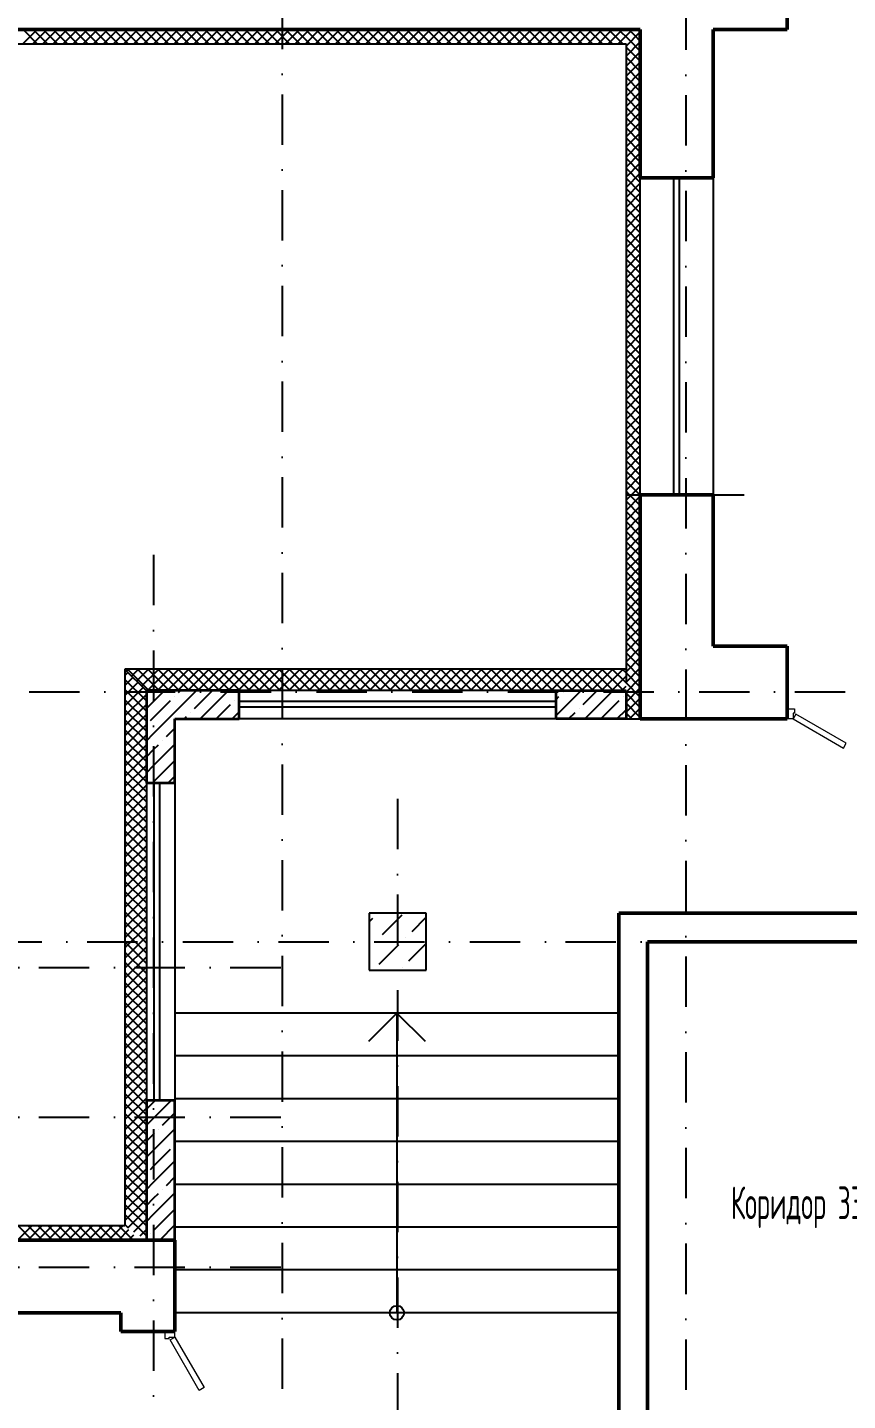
# Model space of a CAD drawing. Extents: x -1560602 to 321118, y -2308202 to -430103.
# Drawn here: x -1498847 to -1493102, y -2191880 to -2182262 of the extents above; entities that cross this region are included whole.
import ezdxf

# ---------------------------------------------------------------- set-up
doc = ezdxf.new("R2010")
doc.units = 0
doc.header["$MEASUREMENT"] = 0
doc.linetypes.add('Dot & Dashed', pattern=[670.277762, 352.777767, -176.388884, 0, -141.111112])
doc.linetypes.add('Штрихпунктирная', pattern=[0.670278, 0.352778, -0.176389, 0, -0.141111])
doc.layers.get('0').update_dxf_attribs({"color": 255, "linetype": 'CONTINUOUS'})
for name, color, linetype, lineweight in [('Двери', 4, 'CONTINUOUS', 15), ('Диафрагма', 2, 'CONTINUOUS', 35), ('стены', 5, 'CONTINUOUS', 50)]:
    doc.layers.add(name, color=color, linetype=linetype, lineweight=lineweight)
for name, color, linetype in [('Колонна', 7, 'CONTINUOUS'), ('колонна нижнего ряда', 1, 'CONTINUOUS'), ('Оси', 253, 'Dot & Dashed'), ('отделка', 240, 'CONTINUOUS'), ('Текст', 7, 'CONTINUOUS'), ('Утеплитель', 6, 'CONTINUOUS')]:
    doc.layers.add(name, color=color, linetype=linetype)
doc.styles.get("Standard").update_dxf_attribs({"font": 'spds.shx', "width": 0.7, "height": 250})

msp = doc.modelspace()

# ---------------------------------------------------------------- linework, layer by layer
at = {"color": 0, "ltscale": 100}
for p, q in [((-1494703.7, -2189165.9), (-1497813.7, -2189165.9)), ((-1496258.7, -2189165.9), (-1496458.7, -2189365.9)), ((-1496058.7, -2189365.9), (-1496258.7, -2189165.9)), ((-1496258.7, -2189165.9), (-1496258.7, -2191265.9)), ((-1494703.7, -2189465.9), (-1497813.7, -2189465.9)), ((-1494703.7, -2189765.9), (-1497813.7, -2189765.9)), ((-1494703.7, -2190065.9), (-1497813.7, -2190065.9)), ((-1494703.7, -2190365.9), (-1497813.7, -2190365.9)), ((-1494703.7, -2190665.9), (-1497813.7, -2190665.9)), ((-1494703.7, -2190965.9), (-1497813.7, -2190965.9)), ((-1494703.7, -2191265.9), (-1497813.7, -2191265.9))]:
    msp.add_line(p, q, dxfattribs=at)
msp.add_circle((-1496258.8, -2191265.9), 50, dxfattribs=at)
at = {"layer": 'Двери', "color": 0, "linetype": 'Continuous'}
for p, q in [((-1493523.7, -2187036.2), (-1493473.7, -2187036.2)), ((-1493473.7, -2187066.2), (-1493483.7, -2187066.2)), ((-1493483.7, -2187066.2), (-1493483.7, -2187106.2)), ((-1493463.7, -2187071.6), (-1493483.7, -2187106.2)), ((-1493473.7, -2187036.2), (-1493473.7, -2187066.2)), ((-1493110.4, -2187275.6), (-1493463.7, -2187071.6)), ((-1493483.7, -2187106.2), (-1493523.7, -2187106.2)), ((-1493483.7, -2187106.2), (-1493130.4, -2187310.2)), ((-1493130.4, -2187310.2), (-1493110.4, -2187275.6)), ((-1497883.7, -2191395.9), (-1497883.7, -2191445.9)), ((-1497813.7, -2191435.9), (-1497813.7, -2191395.9)), ((-1497883.7, -2191445.9), (-1497853.7, -2191445.9)), ((-1497853.7, -2191445.9), (-1497853.7, -2191435.9)), ((-1497853.7, -2191435.9), (-1497813.7, -2191435.9)), ((-1497848.4, -2191455.9), (-1497813.7, -2191435.9)), ((-1497644.4, -2191809.2), (-1497848.4, -2191455.9)), ((-1497813.7, -2191435.9), (-1497609.7, -2191789.2)), ((-1497609.7, -2191789.2), (-1497644.4, -2191809.2))]:
    msp.add_line(p, q, dxfattribs=at)
at = {"layer": 'Диафрагма', "color": 0, "linetype": 'Continuous'}
for p, q in [((-1498013.7, -2186906.2), (-1498013.7, -2187556.2)), ((-1497363.7, -2186906.2), (-1498013.7, -2186906.2)), ((-1495143.7, -2187106.2), (-1495143.7, -2186906.2)), ((-1495143.7, -2186906.2), (-1494653.7, -2186906.2)), ((-1494653.7, -2186906.2), (-1494653.7, -2187106.2)), ((-1497813.7, -2187106.2), (-1497363.7, -2187106.2)), ((-1494653.7, -2187106.2), (-1495143.7, -2187106.2)), ((-1497813.7, -2187556.2), (-1498013.7, -2187556.2)), ((-1498013.7, -2189776.2), (-1497813.7, -2189776.2)), ((-1498013.7, -2189776.2), (-1498013.7, -2190755.9)), ((-1497813.7, -2190755.9), (-1497813.7, -2189776.2))]:
    msp.add_line(p, q, dxfattribs=at)
at = {"layer": 'Диафрагма', "color": 0, "lineweight": -3, "ltscale": 100}
for p, q in [((-1498008.5, -2186916.2), (-1497998.5, -2186906.2)), ((-1497896.3, -2186916.2), (-1497886.3, -2186906.2)), ((-1497784, -2186916.2), (-1497774, -2186906.2)), ((-1497671.8, -2186916.2), (-1497661.8, -2186906.2)), ((-1497559.5, -2186916.2), (-1497549.5, -2186906.2)), ((-1497447.3, -2186916.2), (-1497437.3, -2186906.2)), ((-1494977.7, -2186916.2), (-1494967.7, -2186906.2)), ((-1494865.5, -2186916.2), (-1494855.5, -2186906.2)), ((-1494753.2, -2186916.2), (-1494743.2, -2186906.2)), ((-1498013.7, -2186921.4), (-1498008.5, -2186916.2)), ((-1498013.7, -2187033.6), (-1497963.7, -2186983.6)), ((-1497963.7, -2186983.6), (-1497896.3, -2186916.2)), ((-1497963.7, -2187208.2), (-1497671.8, -2186916.2)), ((-1497963.7, -2187095.9), (-1497845.3, -2186977.5)), ((-1497817.2, -2186949.4), (-1497817.2, -2186949.4)), ((-1497789.2, -2186921.3), (-1497784, -2186916.2)), ((-1497676.9, -2187033.6), (-1497559.5, -2186916.2)), ((-1497637.3, -2187106.2), (-1497447.3, -2186916.2)), ((-1497525, -2187106.2), (-1497424.4, -2187005.5)), ((-1497396.3, -2186977.5), (-1497396.3, -2186977.5)), ((-1497368.2, -2186949.4), (-1497363.7, -2186944.9)), ((-1495143.7, -2187082.2), (-1494977.7, -2186916.2)), ((-1495143.7, -2186970), (-1495123.2, -2186949.4)), ((-1495095.1, -2186921.3), (-1495095.1, -2186921.3)), ((-1494954.8, -2187005.5), (-1494865.5, -2186916.2)), ((-1494943.2, -2187106.2), (-1494753.2, -2186916.2)), ((-1494831, -2187106.2), (-1494702.2, -2186977.5)), ((-1494674.2, -2186949.4), (-1494674.2, -2186949.4)), ((-1497985.6, -2187117.8), (-1497963.7, -2187095.9)), ((-1497749.5, -2187106.2), (-1497733.1, -2187089.7)), ((-1497705, -2187061.7), (-1497705, -2187061.7)), ((-1497412.8, -2187106.2), (-1497363.7, -2187057.2)), ((-1495055.5, -2187106.2), (-1495010.9, -2187061.7)), ((-1494982.9, -2187033.6), (-1494982.9, -2187033.6)), ((-1494718.7, -2187106.2), (-1494653.7, -2187041.2)), ((-1498013.7, -2187145.9), (-1498013.7, -2187145.9)), ((-1497873.4, -2187230), (-1497813.7, -2187170.4)), ((-1498013.7, -2187258.2), (-1497963.7, -2187208.2)), ((-1497963.7, -2187432.7), (-1497813.7, -2187282.7)), ((-1497963.7, -2187320.4), (-1497929.5, -2187286.2)), ((-1497901.4, -2187258.1), (-1497901.4, -2187258.1)), ((-1498013.7, -2187370.4), (-1497963.7, -2187320.4)), ((-1498013.7, -2187482.7), (-1497963.7, -2187432.7)), ((-1497957.6, -2187538.7), (-1497817.2, -2187398.4)), ((-1497862.8, -2187556.2), (-1497813.7, -2187507.2)), ((-1498013.7, -2189839.9), (-1497963.7, -2189790)), ((-1497963.7, -2189790), (-1497950, -2189776.2)), ((-1497957.7, -2189896.2), (-1497837.7, -2189776.2)), ((-1497845.5, -2189896.2), (-1497813.7, -2189864.5)), ((-1498013.7, -2189952.2), (-1497963.7, -2189902.2)), ((-1497963.7, -2189902.2), (-1497957.7, -2189896.2)), ((-1497963.7, -2190126.7), (-1497813.7, -2189976.7)), ((-1497929.5, -2189980.2), (-1497929.5, -2189980.2)), ((-1497901.4, -2189952.2), (-1497845.5, -2189896.2)), ((-1498013.7, -2190064.5), (-1497963.7, -2190014.5)), ((-1497963.7, -2190014.5), (-1497957.6, -2190008.3)), ((-1498013.7, -2190176.7), (-1497963.7, -2190126.7)), ((-1497963.7, -2190239), (-1497845.3, -2190120.6)), ((-1497817.2, -2190092.5), (-1497817.2, -2190092.5)), ((-1497985.6, -2190260.9), (-1497963.7, -2190239)), ((-1497963.7, -2190351.2), (-1497813.7, -2190201.2)), ((-1498013.7, -2190288.9), (-1498013.7, -2190288.9)), ((-1498013.7, -2190401.2), (-1497963.7, -2190351.2)), ((-1497873.4, -2190373.1), (-1497813.7, -2190313.5)), ((-1498013.7, -2190513.5), (-1497963.7, -2190463.5)), ((-1497963.7, -2190575.7), (-1497813.7, -2190425.7)), ((-1497963.7, -2190463.5), (-1497929.5, -2190429.3)), ((-1497901.4, -2190401.2), (-1497901.4, -2190401.2)), ((-1497957.6, -2190681.8), (-1497817.2, -2190541.5)), ((-1498013.7, -2190625.7), (-1497963.7, -2190575.7)), ((-1497919.3, -2190755.9), (-1497813.7, -2190650.3)), ((-1498013.7, -2190738), (-1498013.7, -2190738)), ((-1497985.6, -2190709.9), (-1497985.6, -2190709.9))]:
    msp.add_line(p, q, dxfattribs=at)
at = {"layer": 'Диафрагма', "color": 0, "ltscale": 100}
for p, q in [((-1497363.7, -2187106.2), (-1497363.7, -2186906.2)), ((-1497813.7, -2187556.2), (-1497813.7, -2187106.2)), ((-1497813.7, -2190755.9), (-1498013.7, -2190755.9))]:
    msp.add_line(p, q, dxfattribs=at)
at = {"layer": 'Колонна', "color": 0, "linetype": 'Continuous'}
for p, q in [((-1496053.7, -2188466.2), (-1496453.7, -2188466.2)), ((-1496453.7, -2188466.2), (-1496453.7, -2188866.2)), ((-1496053.7, -2188866.2), (-1496053.7, -2188466.2)), ((-1496453.7, -2188866.2), (-1496053.7, -2188866.2))]:
    msp.add_line(p, q, dxfattribs=at)
at = {"layer": 'колонна нижнего ряда', "color": 0, "ltscale": 100}
for p, q in [((-1496453.7, -2188527.6), (-1496428.2, -2188502.1)), ((-1496359.3, -2188617), (-1496221.4, -2188479.1)), ((-1496152.4, -2188594), (-1496053.7, -2188495.3)), ((-1496198.4, -2188640), (-1496198.4, -2188640)), ((-1496453.7, -2188711.5), (-1496451.2, -2188708.9)), ((-1496405.2, -2188662.9), (-1496405.2, -2188662.9)), ((-1496382.2, -2188823.8), (-1496244.3, -2188685.9)), ((-1496175.4, -2188800.8), (-1496053.7, -2188679.1)), ((-1496221.4, -2188846.8), (-1496221.4, -2188846.8))]:
    msp.add_line(p, q, dxfattribs=at)
at = {"layer": 'Оси', "color": 0, "linetype": 'Штрихпунктирная', "lineweight": -3, "ltscale": 1000}
for p, q in [((-1497063.7, -2155916.2), (-1497063.7, -2213001.2)), ((-1494233.7, -2163966.2), (-1494233.7, -2213001.2)), ((-1497963.7, -2185956.2), (-1497963.7, -2213001.2)), ((-1498834.3, -2186916.2), (-1478918.7, -2186916.2)), ((-1496253.7, -2187666.2), (-1496253.7, -2213001.2)), ((-1501111, -2188666.2), (-1478918.7, -2188666.2)), ((-1556419, -2188846.2), (-1496963.7, -2188846.2)), ((-1556419, -2189896.2), (-1496963.7, -2189896.2)), ((-1556419, -2190946.2), (-1496963.7, -2190946.2))]:
    msp.add_line(p, q, dxfattribs=at)
at = {"layer": 'отделка', "color": 0, "ltscale": 100}
for p, q in [((-1494553.7, -2185536.2), (-1494553.7, -2183316.2)), ((-1494318.7, -2185536.2), (-1494318.7, -2183316.2)), ((-1494278.7, -2185536.2), (-1494278.7, -2183316.2)), ((-1494043.7, -2183316.2), (-1494043.7, -2185536.2)), ((-1494043.7, -2185536.2), (-1493826.3, -2185536.2)), ((-1495143.7, -2186906.2), (-1497363.7, -2186906.2)), ((-1495143.7, -2186984.4), (-1497363.7, -2186984.4)), ((-1495143.7, -2187024.4), (-1497363.7, -2187024.4)), ((-1495143.7, -2187106.2), (-1497363.7, -2187106.2)), ((-1498013.7, -2187555.1), (-1498013.7, -2189776.2)), ((-1497961.7, -2187556.2), (-1497961.7, -2189776.2)), ((-1497921.7, -2187556.2), (-1497921.7, -2189776.2)), ((-1497813.7, -2187556.2), (-1497813.7, -2189776.2))]:
    msp.add_line(p, q, dxfattribs=at)
at = {"layer": 'стены', "color": 0, "ltscale": 100}
for p, q in [((-1493523.7, -2181896.2), (-1493523.7, -2182276.2)), ((-1494043.7, -2183316.2), (-1494553.7, -2183316.2)), ((-1494043.7, -2185536.2), (-1494553.7, -2185536.2)), ((-1493523.7, -2187106.2), (-1493523.7, -2186596.2))]:
    msp.add_line(p, q, dxfattribs=at)
at = {"layer": 'стены', "color": 0, "linetype": 'Continuous'}
for p, q in [((-1499999.7, -2182276.2), (-1494553.7, -2182276.2)), ((-1494553.7, -2182276.2), (-1494553.7, -2183316.2)), ((-1494043.7, -2182276.2), (-1493913.7, -2182276.2)), ((-1494043.7, -2183316.2), (-1494043.7, -2182276.2)), ((-1493913.7, -2182276.2), (-1493523.7, -2182276.2)), ((-1494553.7, -2185536.2), (-1494553.7, -2187106.2)), ((-1494043.7, -2186596.2), (-1494043.7, -2185536.2)), ((-1493523.7, -2186596.2), (-1494043.7, -2186596.2)), ((-1494553.7, -2187106.2), (-1493523.7, -2187106.2)), ((-1494553.7, -2187106.2), (-1493523.7, -2187106.2)), ((-1490753.7, -2188466.2), (-1494703.7, -2188466.2)), ((-1494703.7, -2188466.2), (-1494703.7, -2196991.2)), ((-1494503.7, -2188666.2), (-1494503.7, -2188666.2)), ((-1494503.7, -2188666.2), (-1492573.7, -2188666.2)), ((-1494503.7, -2196991.2), (-1494503.7, -2188666.2)), ((-1498113.7, -2190755.9), (-1499423.7, -2190755.9)), ((-1497813.7, -2190755.9), (-1498113.7, -2190755.9)), ((-1497813.7, -2190755.9), (-1498113.7, -2190755.9)), ((-1497813.7, -2191265.9), (-1497813.7, -2190755.9)), ((-1499423.7, -2191265.9), (-1498193.7, -2191265.9)), ((-1498193.7, -2191265.9), (-1498193.7, -2191395.9)), ((-1497813.7, -2191395.9), (-1497813.7, -2191265.9)), ((-1498193.7, -2191395.9), (-1497813.7, -2191395.9)), ((-1498193.7, -2191395.9), (-1498193.7, -2191395.9)), ((-1498193.7, -2191395.9), (-1498193.7, -2191395.9))]:
    msp.add_line(p, q, dxfattribs=at)
at = {"layer": 'Утеплитель', "color": 0, "linetype": 'Continuous'}
for p, q in [((-1498880.1, -2182376.2), (-1498780.1, -2182276.2)), ((-1498778.2, -2182376.2), (-1498878.2, -2182276.2)), ((-1498809.4, -2182376.2), (-1498709.4, -2182276.2)), ((-1498707.5, -2182376.2), (-1498807.5, -2182276.2)), ((-1498738.7, -2182376.2), (-1498638.7, -2182276.2)), ((-1498636.8, -2182376.2), (-1498736.8, -2182276.2)), ((-1498667.9, -2182376.2), (-1498567.9, -2182276.2)), ((-1498566.1, -2182376.2), (-1498666.1, -2182276.2)), ((-1498597.2, -2182376.2), (-1498497.2, -2182276.2)), ((-1498495.3, -2182376.2), (-1498595.3, -2182276.2)), ((-1498526.5, -2182376.2), (-1498426.5, -2182276.2)), ((-1498424.6, -2182376.2), (-1498524.6, -2182276.2)), ((-1498455.8, -2182376.2), (-1498355.8, -2182276.2)), ((-1498353.9, -2182376.2), (-1498453.9, -2182276.2)), ((-1498385.1, -2182376.2), (-1498285.1, -2182276.2)), ((-1498283.2, -2182376.2), (-1498383.2, -2182276.2)), ((-1498314.4, -2182376.2), (-1498214.4, -2182276.2)), ((-1498212.5, -2182376.2), (-1498312.5, -2182276.2)), ((-1498243.7, -2182376.2), (-1498143.7, -2182276.2)), ((-1498141.8, -2182376.2), (-1498241.8, -2182276.2)), ((-1498173, -2182376.2), (-1498073, -2182276.2)), ((-1498071.1, -2182376.2), (-1498171.1, -2182276.2)), ((-1498102.3, -2182376.2), (-1498002.3, -2182276.2)), ((-1498000.4, -2182376.2), (-1498100.4, -2182276.2)), ((-1498031.5, -2182376.2), (-1497931.5, -2182276.2)), ((-1497929.7, -2182376.2), (-1498029.7, -2182276.2)), ((-1497960.8, -2182376.2), (-1497860.8, -2182276.2)), ((-1497858.9, -2182376.2), (-1497958.9, -2182276.2)), ((-1497890.1, -2182376.2), (-1497790.1, -2182276.2)), ((-1497788.2, -2182376.2), (-1497888.2, -2182276.2)), ((-1497819.4, -2182376.2), (-1497719.4, -2182276.2)), ((-1497717.5, -2182376.2), (-1497817.5, -2182276.2)), ((-1497748.7, -2182376.2), (-1497648.7, -2182276.2)), ((-1497646.8, -2182376.2), (-1497746.8, -2182276.2)), ((-1497678, -2182376.2), (-1497578, -2182276.2)), ((-1497576.1, -2182376.2), (-1497676.1, -2182276.2)), ((-1497607.3, -2182376.2), (-1497507.3, -2182276.2)), ((-1497505.4, -2182376.2), (-1497605.4, -2182276.2)), ((-1497536.6, -2182376.2), (-1497436.6, -2182276.2)), ((-1497434.7, -2182376.2), (-1497534.7, -2182276.2)), ((-1497465.9, -2182376.2), (-1497365.9, -2182276.2)), ((-1497364, -2182376.2), (-1497464, -2182276.2)), ((-1497395.1, -2182376.2), (-1497295.1, -2182276.2)), ((-1497293.3, -2182376.2), (-1497393.3, -2182276.2)), ((-1497324.4, -2182376.2), (-1497224.4, -2182276.2)), ((-1497222.6, -2182376.2), (-1497322.6, -2182276.2)), ((-1497253.7, -2182376.2), (-1497153.7, -2182276.2)), ((-1497151.8, -2182376.2), (-1497251.8, -2182276.2)), ((-1497183, -2182376.2), (-1497083, -2182276.2)), ((-1497081.1, -2182376.2), (-1497181.1, -2182276.2)), ((-1497112.3, -2182376.2), (-1497012.3, -2182276.2)), ((-1497010.4, -2182376.2), (-1497110.4, -2182276.2)), ((-1497041.6, -2182376.2), (-1496941.6, -2182276.2)), ((-1496939.7, -2182376.2), (-1497039.7, -2182276.2)), ((-1496970.9, -2182376.2), (-1496870.9, -2182276.2)), ((-1496869, -2182376.2), (-1496969, -2182276.2)), ((-1496900.2, -2182376.2), (-1496800.2, -2182276.2)), ((-1496798.3, -2182376.2), (-1496898.3, -2182276.2)), ((-1496829.5, -2182376.2), (-1496729.5, -2182276.2)), ((-1496727.6, -2182376.2), (-1496827.6, -2182276.2)), ((-1496758.8, -2182376.2), (-1496658.8, -2182276.2)), ((-1496656.9, -2182376.2), (-1496756.9, -2182276.2)), ((-1496688, -2182376.2), (-1496588, -2182276.2)), ((-1496586.2, -2182376.2), (-1496686.2, -2182276.2)), ((-1496617.3, -2182376.2), (-1496517.3, -2182276.2)), ((-1496515.4, -2182376.2), (-1496615.4, -2182276.2)), ((-1496546.6, -2182376.2), (-1496446.6, -2182276.2)), ((-1496444.7, -2182376.2), (-1496544.7, -2182276.2)), ((-1496475.9, -2182376.2), (-1496375.9, -2182276.2)), ((-1496374, -2182376.2), (-1496474, -2182276.2)), ((-1496405.2, -2182376.2), (-1496305.2, -2182276.2)), ((-1496303.3, -2182376.2), (-1496403.3, -2182276.2)), ((-1496334.5, -2182376.2), (-1496234.5, -2182276.2)), ((-1496232.6, -2182376.2), (-1496332.6, -2182276.2)), ((-1496263.8, -2182376.2), (-1496163.8, -2182276.2)), ((-1496161.9, -2182376.2), (-1496261.9, -2182276.2)), ((-1496193.1, -2182376.2), (-1496093.1, -2182276.2)), ((-1496091.2, -2182376.2), (-1496191.2, -2182276.2)), ((-1496122.4, -2182376.2), (-1496022.4, -2182276.2)), ((-1496020.5, -2182376.2), (-1496120.5, -2182276.2)), ((-1496051.6, -2182376.2), (-1495951.6, -2182276.2)), ((-1495949.8, -2182376.2), (-1496049.8, -2182276.2)), ((-1495980.9, -2182376.2), (-1495880.9, -2182276.2)), ((-1495879, -2182376.2), (-1495979, -2182276.2)), ((-1495910.2, -2182376.2), (-1495810.2, -2182276.2)), ((-1495808.3, -2182376.2), (-1495908.3, -2182276.2)), ((-1495839.5, -2182376.2), (-1495739.5, -2182276.2)), ((-1495737.6, -2182376.2), (-1495837.6, -2182276.2)), ((-1495768.8, -2182376.2), (-1495668.8, -2182276.2)), ((-1495666.9, -2182376.2), (-1495766.9, -2182276.2)), ((-1495698.1, -2182376.2), (-1495598.1, -2182276.2)), ((-1495596.2, -2182376.2), (-1495696.2, -2182276.2)), ((-1495627.4, -2182376.2), (-1495527.4, -2182276.2)), ((-1495525.5, -2182376.2), (-1495625.5, -2182276.2)), ((-1495556.7, -2182376.2), (-1495456.7, -2182276.2)), ((-1495454.8, -2182376.2), (-1495554.8, -2182276.2)), ((-1495486, -2182376.2), (-1495386, -2182276.2)), ((-1495384.1, -2182376.2), (-1495484.1, -2182276.2)), ((-1495415.2, -2182376.2), (-1495315.2, -2182276.2)), ((-1495313.4, -2182376.2), (-1495413.4, -2182276.2)), ((-1495344.5, -2182376.2), (-1495244.5, -2182276.2)), ((-1495242.7, -2182376.2), (-1495342.7, -2182276.2)), ((-1495273.8, -2182376.2), (-1495173.8, -2182276.2)), ((-1495171.9, -2182376.2), (-1495271.9, -2182276.2)), ((-1495203.1, -2182376.2), (-1495103.1, -2182276.2)), ((-1495101.2, -2182376.2), (-1495201.2, -2182276.2)), ((-1495132.4, -2182376.2), (-1495032.4, -2182276.2)), ((-1495030.5, -2182376.2), (-1495130.5, -2182276.2)), ((-1495061.7, -2182376.2), (-1494961.7, -2182276.2)), ((-1494959.8, -2182376.2), (-1495059.8, -2182276.2)), ((-1494991, -2182376.2), (-1494891, -2182276.2)), ((-1494889.1, -2182376.2), (-1494989.1, -2182276.2)), ((-1494920.3, -2182376.2), (-1494820.3, -2182276.2)), ((-1494818.4, -2182376.2), (-1494918.4, -2182276.2)), ((-1494849.6, -2182376.2), (-1494749.6, -2182276.2)), ((-1494747.7, -2182376.2), (-1494847.7, -2182276.2)), ((-1494778.9, -2182376.2), (-1494678.9, -2182276.2)), ((-1494677, -2182376.2), (-1494777, -2182276.2)), ((-1494708.1, -2182376.2), (-1494608.1, -2182276.2)), ((-1494630, -2182352.5), (-1494706.3, -2182276.2)), ((-1494653.7, -2182392.5), (-1494553.7, -2182292.5)), ((-1494594.6, -2182317.1), (-1494635.5, -2182276.2)), ((-1494559.3, -2182281.8), (-1494564.8, -2182276.2)), ((-1494553.7, -2182287.3), (-1494559.3, -2182281.8)), ((-1499913.7, -2182376.2), (-1494653.7, -2182376.2)), ((-1494653.7, -2182463.2), (-1494553.7, -2182363.2)), ((-1494653.7, -2182376.2), (-1494653.7, -2185536.2)), ((-1494553.7, -2182428.7), (-1494630, -2182352.5)), ((-1494553.7, -2182358), (-1494594.6, -2182317.1)), ((-1494553.7, -2182499.4), (-1494653.7, -2182399.4)), ((-1494653.7, -2182533.9), (-1494553.7, -2182433.9)), ((-1494553.7, -2182570.1), (-1494653.7, -2182470.1)), ((-1494653.7, -2182604.6), (-1494553.7, -2182504.6)), ((-1494553.7, -2182640.9), (-1494653.7, -2182540.9)), ((-1494653.7, -2182675.4), (-1494553.7, -2182575.4)), ((-1494553.7, -2182711.6), (-1494653.7, -2182611.6)), ((-1494653.7, -2182746.1), (-1494553.7, -2182646.1)), ((-1494553.7, -2182782.3), (-1494653.7, -2182682.3)), ((-1494653.7, -2182816.8), (-1494553.7, -2182716.8)), ((-1494553.7, -2182853), (-1494653.7, -2182753)), ((-1494653.7, -2182887.5), (-1494553.7, -2182787.5)), ((-1494553.7, -2182923.7), (-1494653.7, -2182823.7)), ((-1494653.7, -2182958.2), (-1494553.7, -2182858.2)), ((-1494553.7, -2182994.4), (-1494653.7, -2182894.4)), ((-1494653.7, -2183028.9), (-1494553.7, -2182928.9)), ((-1494553.7, -2183065.1), (-1494653.7, -2182965.1)), ((-1494653.7, -2183099.6), (-1494553.7, -2182999.6)), ((-1494553.7, -2183135.8), (-1494653.7, -2183035.8)), ((-1494653.7, -2183170.3), (-1494553.7, -2183070.3)), ((-1494553.7, -2183206.5), (-1494653.7, -2183106.5)), ((-1494653.7, -2183241), (-1494553.7, -2183141)), ((-1494553.7, -2183277.3), (-1494653.7, -2183177.3)), ((-1494653.7, -2183311.7), (-1494553.7, -2183211.7)), ((-1494553.7, -2183348), (-1494653.7, -2183248)), ((-1494653.7, -2183382.5), (-1494553.7, -2183282.5)), ((-1494553.7, -2183418.7), (-1494653.7, -2183318.7)), ((-1494653.7, -2183453.2), (-1494553.7, -2183353.2)), ((-1494553.7, -2183489.4), (-1494653.7, -2183389.4)), ((-1494653.7, -2183523.9), (-1494553.7, -2183423.9)), ((-1494553.7, -2183560.1), (-1494653.7, -2183460.1)), ((-1494653.7, -2183594.6), (-1494553.7, -2183494.6)), ((-1494553.7, -2183630.8), (-1494653.7, -2183530.8)), ((-1494653.7, -2183665.3), (-1494553.7, -2183565.3)), ((-1494553.7, -2183701.5), (-1494653.7, -2183601.5)), ((-1494653.7, -2183736), (-1494553.7, -2183636)), ((-1494553.7, -2183772.2), (-1494653.7, -2183672.2)), ((-1494653.7, -2183806.7), (-1494553.7, -2183706.7)), ((-1494553.7, -2183842.9), (-1494653.7, -2183742.9)), ((-1494653.7, -2183877.4), (-1494553.7, -2183777.4)), ((-1494553.7, -2183913.7), (-1494653.7, -2183813.7)), ((-1494653.7, -2183948.1), (-1494553.7, -2183848.1)), ((-1494553.7, -2183984.4), (-1494653.7, -2183884.4)), ((-1494653.7, -2184018.9), (-1494553.7, -2183918.9)), ((-1494553.7, -2184055.1), (-1494653.7, -2183955.1)), ((-1494653.7, -2184089.6), (-1494553.7, -2183989.6)), ((-1494553.7, -2184125.8), (-1494653.7, -2184025.8)), ((-1494653.7, -2184160.3), (-1494553.7, -2184060.3)), ((-1494553.7, -2184196.5), (-1494653.7, -2184096.5)), ((-1494653.7, -2184231), (-1494553.7, -2184131)), ((-1494553.7, -2184267.2), (-1494653.7, -2184167.2)), ((-1494653.7, -2184301.7), (-1494553.7, -2184201.7)), ((-1494553.7, -2184337.9), (-1494653.7, -2184237.9)), ((-1494653.7, -2184372.4), (-1494553.7, -2184272.4)), ((-1494553.7, -2184408.6), (-1494653.7, -2184308.6)), ((-1494653.7, -2184443.1), (-1494553.7, -2184343.1)), ((-1494553.7, -2184479.3), (-1494653.7, -2184379.3)), ((-1494653.7, -2184513.8), (-1494553.7, -2184413.8)), ((-1494553.7, -2184550), (-1494653.7, -2184450)), ((-1494653.7, -2184584.5), (-1494553.7, -2184484.5)), ((-1494553.7, -2184620.8), (-1494653.7, -2184520.8)), ((-1494653.7, -2184655.3), (-1494553.7, -2184555.3)), ((-1494553.7, -2184691.5), (-1494653.7, -2184591.5)), ((-1494653.7, -2184726), (-1494553.7, -2184626)), ((-1494553.7, -2184762.2), (-1494653.7, -2184662.2)), ((-1494653.7, -2184796.7), (-1494553.7, -2184696.7)), ((-1494553.7, -2184832.9), (-1494653.7, -2184732.9)), ((-1494653.7, -2184867.4), (-1494553.7, -2184767.4)), ((-1494553.7, -2184903.6), (-1494653.7, -2184803.6)), ((-1494653.7, -2184938.1), (-1494553.7, -2184838.1)), ((-1494553.7, -2184974.3), (-1494653.7, -2184874.3)), ((-1494653.7, -2185008.8), (-1494553.7, -2184908.8)), ((-1494553.7, -2185045), (-1494653.7, -2184945)), ((-1494653.7, -2185079.5), (-1494553.7, -2184979.5)), ((-1494553.7, -2185115.7), (-1494653.7, -2185015.7)), ((-1494653.7, -2185150.2), (-1494553.7, -2185050.2)), ((-1494553.7, -2185186.4), (-1494653.7, -2185086.4)), ((-1494653.7, -2185220.9), (-1494553.7, -2185120.9)), ((-1494553.7, -2185257.2), (-1494653.7, -2185157.2)), ((-1494653.7, -2185291.6), (-1494553.7, -2185191.6)), ((-1494553.7, -2185327.9), (-1494653.7, -2185227.9)), ((-1494653.7, -2185362.4), (-1494553.7, -2185262.4)), ((-1494553.7, -2185398.6), (-1494653.7, -2185298.6)), ((-1494653.7, -2185433.1), (-1494553.7, -2185333.1)), ((-1494553.7, -2185469.3), (-1494653.7, -2185369.3)), ((-1494653.7, -2185503.8), (-1494553.7, -2185403.8)), ((-1494557.5, -2185536.2), (-1494653.7, -2185440)), ((-1494628.2, -2185536.2), (-1494653.7, -2185510.7)), ((-1494653.7, -2185536.2), (-1494553.7, -2185536.2)), ((-1494653.7, -2185536.2), (-1494553.7, -2185536.2)), ((-1494653.7, -2185536.2), (-1494653.7, -2186856.2)), ((-1494653.7, -2185574.5), (-1494615.5, -2185536.2)), ((-1494653.7, -2185645.2), (-1494553.7, -2185545.2)), ((-1494553.7, -2185610.7), (-1494628.2, -2185536.2)), ((-1494615.5, -2185536.2), (-1494553.7, -2185474.5)), ((-1494553.7, -2185540), (-1494557.5, -2185536.2)), ((-1494553.7, -2185681.4), (-1494653.7, -2185581.4)), ((-1494653.7, -2185715.9), (-1494553.7, -2185615.9)), ((-1494553.7, -2185752.1), (-1494653.7, -2185652.1)), ((-1494653.7, -2185786.6), (-1494553.7, -2185686.6)), ((-1494553.7, -2185822.8), (-1494653.7, -2185722.8)), ((-1494653.7, -2185857.3), (-1494553.7, -2185757.3)), ((-1494553.7, -2185893.6), (-1494653.7, -2185793.6)), ((-1494653.7, -2185928), (-1494553.7, -2185828)), ((-1494553.7, -2185964.3), (-1494653.7, -2185864.3)), ((-1494653.7, -2185998.8), (-1494553.7, -2185898.8)), ((-1494553.7, -2186035), (-1494653.7, -2185935)), ((-1494653.7, -2186069.5), (-1494553.7, -2185969.5)), ((-1494553.7, -2186105.7), (-1494653.7, -2186005.7)), ((-1494653.7, -2186140.2), (-1494553.7, -2186040.2)), ((-1494553.7, -2186176.4), (-1494653.7, -2186076.4)), ((-1494653.7, -2186210.9), (-1494553.7, -2186110.9)), ((-1494553.7, -2186247.1), (-1494653.7, -2186147.1)), ((-1494653.7, -2186281.6), (-1494553.7, -2186181.6)), ((-1494553.7, -2186317.8), (-1494653.7, -2186217.8)), ((-1494653.7, -2186352.3), (-1494553.7, -2186252.3)), ((-1494553.7, -2186388.5), (-1494653.7, -2186288.5)), ((-1494653.7, -2186423), (-1494553.7, -2186323)), ((-1494553.7, -2186459.2), (-1494653.7, -2186359.2)), ((-1494653.7, -2186493.7), (-1494553.7, -2186393.7)), ((-1494553.7, -2186529.9), (-1494653.7, -2186429.9)), ((-1494653.7, -2186564.4), (-1494553.7, -2186464.4)), ((-1494553.7, -2186600.7), (-1494653.7, -2186500.7)), ((-1494653.7, -2186635.1), (-1494553.7, -2186535.1)), ((-1494553.7, -2186671.4), (-1494653.7, -2186571.4)), ((-1494653.7, -2186705.9), (-1494553.7, -2186605.9)), ((-1494553.7, -2186742.1), (-1494653.7, -2186642.1)), ((-1494653.7, -2186776.6), (-1494553.7, -2186676.6)), ((-1494553.7, -2186812.8), (-1494653.7, -2186712.8)), ((-1494653.7, -2186847.3), (-1494553.7, -2186747.3)), ((-1494553.7, -2186883.5), (-1494653.7, -2186783.5)), ((-1494653.7, -2186918), (-1494553.7, -2186818)), ((-1494553.7, -2186954.2), (-1494653.7, -2186854.2)), ((-1494653.7, -2186988.7), (-1494553.7, -2186888.7)), ((-1494553.7, -2187024.9), (-1494653.7, -2186924.9)), ((-1494653.7, -2187059.4), (-1494553.7, -2186959.4)), ((-1494553.7, -2187095.6), (-1494653.7, -2186995.6)), ((-1494613.9, -2187106.2), (-1494653.7, -2187066.3)), ((-1494629.8, -2187106.2), (-1494553.7, -2187030.1)), ((-1494559.1, -2187106.2), (-1494553.7, -2187100.8)), ((-1498163.7, -2190655.9), (-1508698.7, -2190655.9)), ((-1498915.9, -2190755.9), (-1498815.9, -2190655.9)), ((-1498813.1, -2190755.9), (-1498913.1, -2190655.9)), ((-1498845.2, -2190755.9), (-1498745.2, -2190655.9)), ((-1498742.4, -2190755.9), (-1498842.4, -2190655.9)), ((-1498774.4, -2190755.9), (-1498674.4, -2190655.9)), ((-1498671.7, -2190755.9), (-1498771.7, -2190655.9)), ((-1498703.7, -2190755.9), (-1498603.7, -2190655.9)), ((-1498601, -2190755.9), (-1498701, -2190655.9)), ((-1498633, -2190755.9), (-1498533, -2190655.9)), ((-1498530.3, -2190755.9), (-1498630.3, -2190655.9)), ((-1498562.3, -2190755.9), (-1498462.3, -2190655.9)), ((-1498459.5, -2190755.9), (-1498559.5, -2190655.9)), ((-1498491.6, -2190755.9), (-1498391.6, -2190655.9)), ((-1498388.8, -2190755.9), (-1498488.8, -2190655.9)), ((-1498420.9, -2190755.9), (-1498320.9, -2190655.9)), ((-1498318.1, -2190755.9), (-1498418.1, -2190655.9)), ((-1498350.2, -2190755.9), (-1498250.2, -2190655.9)), ((-1498247.4, -2190755.9), (-1498347.4, -2190655.9)), ((-1498279.5, -2190755.9), (-1498179.5, -2190655.9)), ((-1498176.7, -2190755.9), (-1498276.7, -2190655.9)), ((-1498106, -2190755.9), (-1498206, -2190655.9)), ((-1498208.8, -2190755.9), (-1498136.2, -2190683.3)), ((-1498138.1, -2190755.9), (-1498100.9, -2190718.7)), ((-1498067.3, -2190755.9), (-1498065.5, -2190754.1))]:
    msp.add_line(p, q, dxfattribs=at)
at = {"layer": 'Утеплитель', "color": 0, "ltscale": 100}
for p, q in [((-1494653.7, -2186756.2), (-1498163.7, -2186756.2)), ((-1498163.7, -2186756.2), (-1498163.7, -2190655.9)), ((-1498013.7, -2186909), (-1498163.7, -2186759)), ((-1498163.7, -2186801), (-1498141.3, -2186778.6)), ((-1498163.7, -2186871.7), (-1498106, -2186814)), ((-1498151.7, -2186768.3), (-1498139.6, -2186756.2)), ((-1497995.9, -2186906.2), (-1498145.9, -2186756.2)), ((-1498116.3, -2186803.6), (-1498068.9, -2186756.2)), ((-1498081, -2186839), (-1497998.2, -2186756.2)), ((-1497925.1, -2186906.2), (-1498075.1, -2186756.2)), ((-1498045.6, -2186874.3), (-1497927.5, -2186756.2)), ((-1498006.8, -2186906.2), (-1497856.8, -2186756.2)), ((-1497854.4, -2186906.2), (-1498004.4, -2186756.2)), ((-1497936.1, -2186906.2), (-1497786.1, -2186756.2)), ((-1497783.7, -2186906.2), (-1497933.7, -2186756.2)), ((-1497865.4, -2186906.2), (-1497715.4, -2186756.2)), ((-1497713, -2186906.2), (-1497863, -2186756.2)), ((-1497794.6, -2186906.2), (-1497644.6, -2186756.2)), ((-1497642.3, -2186906.2), (-1497792.3, -2186756.2)), ((-1497723.9, -2186906.2), (-1497573.9, -2186756.2)), ((-1497571.6, -2186906.2), (-1497721.6, -2186756.2)), ((-1497653.2, -2186906.2), (-1497503.2, -2186756.2)), ((-1497500.9, -2186906.2), (-1497650.9, -2186756.2)), ((-1497582.5, -2186906.2), (-1497432.5, -2186756.2)), ((-1497430.2, -2186906.2), (-1497580.2, -2186756.2)), ((-1497511.8, -2186906.2), (-1497361.8, -2186756.2)), ((-1497359.5, -2186906.2), (-1497509.5, -2186756.2)), ((-1497441.1, -2186906.2), (-1497291.1, -2186756.2)), ((-1497288.7, -2186906.2), (-1497438.7, -2186756.2)), ((-1497370.4, -2186906.2), (-1497220.4, -2186756.2)), ((-1497218, -2186906.2), (-1497368, -2186756.2)), ((-1497299.7, -2186906.2), (-1497149.7, -2186756.2)), ((-1497147.3, -2186906.2), (-1497297.3, -2186756.2)), ((-1497229, -2186906.2), (-1497079, -2186756.2)), ((-1497076.6, -2186906.2), (-1497226.6, -2186756.2)), ((-1497158.2, -2186906.2), (-1497008.2, -2186756.2)), ((-1497005.9, -2186906.2), (-1497155.9, -2186756.2)), ((-1497087.5, -2186906.2), (-1496937.5, -2186756.2)), ((-1496935.2, -2186906.2), (-1497085.2, -2186756.2)), ((-1497016.8, -2186906.2), (-1496866.8, -2186756.2)), ((-1496864.5, -2186906.2), (-1497014.5, -2186756.2)), ((-1496946.1, -2186906.2), (-1496796.1, -2186756.2)), ((-1496793.8, -2186906.2), (-1496943.8, -2186756.2)), ((-1496875.4, -2186906.2), (-1496725.4, -2186756.2)), ((-1496723.1, -2186906.2), (-1496873.1, -2186756.2)), ((-1496804.7, -2186906.2), (-1496654.7, -2186756.2)), ((-1496652.3, -2186906.2), (-1496802.3, -2186756.2)), ((-1496734, -2186906.2), (-1496584, -2186756.2)), ((-1496581.6, -2186906.2), (-1496731.6, -2186756.2)), ((-1496663.3, -2186906.2), (-1496513.3, -2186756.2)), ((-1496510.9, -2186906.2), (-1496660.9, -2186756.2)), ((-1496592.6, -2186906.2), (-1496442.6, -2186756.2)), ((-1496440.2, -2186906.2), (-1496590.2, -2186756.2)), ((-1496521.8, -2186906.2), (-1496371.8, -2186756.2)), ((-1496369.5, -2186906.2), (-1496519.5, -2186756.2)), ((-1496451.1, -2186906.2), (-1496301.1, -2186756.2)), ((-1496298.8, -2186906.2), (-1496448.8, -2186756.2)), ((-1496380.4, -2186906.2), (-1496230.4, -2186756.2)), ((-1496228.1, -2186906.2), (-1496378.1, -2186756.2)), ((-1496309.7, -2186906.2), (-1496159.7, -2186756.2)), ((-1496157.4, -2186906.2), (-1496307.4, -2186756.2)), ((-1496239, -2186906.2), (-1496089, -2186756.2)), ((-1496086.7, -2186906.2), (-1496236.7, -2186756.2)), ((-1496168.3, -2186906.2), (-1496018.3, -2186756.2)), ((-1496016, -2186906.2), (-1496166, -2186756.2)), ((-1496097.6, -2186906.2), (-1495947.6, -2186756.2)), ((-1495945.2, -2186906.2), (-1496095.2, -2186756.2)), ((-1496026.9, -2186906.2), (-1495876.9, -2186756.2)), ((-1495874.5, -2186906.2), (-1496024.5, -2186756.2)), ((-1495956.2, -2186906.2), (-1495806.2, -2186756.2)), ((-1495803.8, -2186906.2), (-1495953.8, -2186756.2)), ((-1495885.5, -2186906.2), (-1495735.5, -2186756.2)), ((-1495733.1, -2186906.2), (-1495883.1, -2186756.2)), ((-1495814.7, -2186906.2), (-1495664.7, -2186756.2)), ((-1495662.4, -2186906.2), (-1495812.4, -2186756.2)), ((-1495744, -2186906.2), (-1495594, -2186756.2)), ((-1495591.7, -2186906.2), (-1495741.7, -2186756.2)), ((-1495673.3, -2186906.2), (-1495523.3, -2186756.2)), ((-1495521, -2186906.2), (-1495671, -2186756.2)), ((-1495602.6, -2186906.2), (-1495452.6, -2186756.2)), ((-1495450.3, -2186906.2), (-1495600.3, -2186756.2)), ((-1495531.9, -2186906.2), (-1495381.9, -2186756.2)), ((-1495379.6, -2186906.2), (-1495529.6, -2186756.2)), ((-1495461.2, -2186906.2), (-1495311.2, -2186756.2)), ((-1495308.8, -2186906.2), (-1495458.8, -2186756.2)), ((-1495390.5, -2186906.2), (-1495240.5, -2186756.2)), ((-1495238.1, -2186906.2), (-1495388.1, -2186756.2)), ((-1495319.8, -2186906.2), (-1495169.8, -2186756.2)), ((-1495167.4, -2186906.2), (-1495317.4, -2186756.2)), ((-1495249.1, -2186906.2), (-1495099.1, -2186756.2)), ((-1495096.7, -2186906.2), (-1495246.7, -2186756.2)), ((-1495178.3, -2186906.2), (-1495028.3, -2186756.2)), ((-1495026, -2186906.2), (-1495176, -2186756.2)), ((-1495107.6, -2186906.2), (-1494957.6, -2186756.2)), ((-1494955.3, -2186906.2), (-1495105.3, -2186756.2)), ((-1495036.9, -2186906.2), (-1494886.9, -2186756.2)), ((-1494884.6, -2186906.2), (-1495034.6, -2186756.2)), ((-1494966.2, -2186906.2), (-1494816.2, -2186756.2)), ((-1494813.9, -2186906.2), (-1494963.9, -2186756.2)), ((-1494895.5, -2186906.2), (-1494745.5, -2186756.2)), ((-1494743.2, -2186906.2), (-1494893.2, -2186756.2)), ((-1494824.8, -2186906.2), (-1494674.8, -2186756.2)), ((-1494672.4, -2186906.2), (-1494822.5, -2186756.2)), ((-1494754.1, -2186906.2), (-1494653.7, -2186805.9)), ((-1494653.7, -2186854.2), (-1494751.7, -2186756.2)), ((-1494653.7, -2186783.5), (-1494681, -2186756.2)), ((-1498013.7, -2186979.7), (-1498163.7, -2186829.7)), ((-1498163.7, -2186942.5), (-1498070.6, -2186849.3)), ((-1498163.7, -2187013.2), (-1498035.3, -2186884.7)), ((-1498013.7, -2187050.5), (-1498163.7, -2186900.5)), ((-1494683.4, -2186906.2), (-1494653.7, -2186876.6)), ((-1498163.7, -2187083.9), (-1498013.7, -2186933.9)), ((-1498013.7, -2187121.2), (-1498163.7, -2186971.2)), ((-1498163.7, -2187154.6), (-1498013.7, -2187004.6)), ((-1498013.7, -2187191.9), (-1498163.7, -2187041.9)), ((-1498163.7, -2187225.3), (-1498013.7, -2187075.3)), ((-1498013.7, -2187262.6), (-1498163.7, -2187112.6)), ((-1498163.7, -2187296), (-1498013.7, -2187146)), ((-1498013.7, -2187333.3), (-1498163.7, -2187183.3)), ((-1494653.7, -2187106.2), (-1494553.7, -2187106.2)), ((-1498163.7, -2187366.7), (-1498013.7, -2187216.7)), ((-1498013.7, -2187404), (-1498163.7, -2187254)), ((-1498163.7, -2187437.4), (-1498013.7, -2187287.4)), ((-1498013.7, -2187474.7), (-1498163.7, -2187324.7)), ((-1498163.7, -2187508.1), (-1498013.7, -2187358.1)), ((-1498013.7, -2187545.4), (-1498163.7, -2187395.4)), ((-1498163.7, -2187578.9), (-1498013.7, -2187428.9)), ((-1498013.7, -2187616.1), (-1498163.7, -2187466.1)), ((-1498163.7, -2187649.6), (-1498013.7, -2187499.6)), ((-1498013.7, -2187686.9), (-1498163.7, -2187536.9)), ((-1498163.7, -2187720.3), (-1498013.7, -2187570.3)), ((-1498013.7, -2187757.6), (-1498163.7, -2187607.6)), ((-1498163.7, -2187791), (-1498013.7, -2187641)), ((-1498013.7, -2187828.3), (-1498163.7, -2187678.3)), ((-1498163.7, -2187861.7), (-1498013.7, -2187711.7)), ((-1498013.7, -2187899), (-1498163.7, -2187749)), ((-1498163.7, -2187932.4), (-1498013.7, -2187782.4)), ((-1498013.7, -2187969.7), (-1498163.7, -2187819.7)), ((-1498163.7, -2188003.1), (-1498013.7, -2187853.1)), ((-1498013.7, -2188040.4), (-1498163.7, -2187890.4)), ((-1498163.7, -2188073.8), (-1498013.7, -2187923.8)), ((-1498013.7, -2188111.1), (-1498163.7, -2187961.1)), ((-1498163.7, -2188144.5), (-1498013.7, -2187994.5)), ((-1498013.7, -2188181.8), (-1498163.7, -2188031.8)), ((-1498163.7, -2188215.3), (-1498013.7, -2188065.3)), ((-1498013.7, -2188252.5), (-1498163.7, -2188102.5)), ((-1498163.7, -2188286), (-1498013.7, -2188136)), ((-1498013.7, -2188323.2), (-1498163.7, -2188173.2)), ((-1498163.7, -2188356.7), (-1498013.7, -2188206.7)), ((-1498013.7, -2188394), (-1498163.7, -2188244)), ((-1498163.7, -2188427.4), (-1498013.7, -2188277.4)), ((-1498013.7, -2188464.7), (-1498163.7, -2188314.7)), ((-1498163.7, -2188498.1), (-1498013.7, -2188348.1)), ((-1498013.7, -2188535.4), (-1498163.7, -2188385.4)), ((-1498163.7, -2188568.8), (-1498013.7, -2188418.8)), ((-1498013.7, -2188606.1), (-1498163.7, -2188456.1)), ((-1498163.7, -2188639.5), (-1498013.7, -2188489.5)), ((-1498013.7, -2188676.8), (-1498163.7, -2188526.8)), ((-1498163.7, -2188710.2), (-1498013.7, -2188560.2)), ((-1498013.7, -2188747.5), (-1498163.7, -2188597.5)), ((-1498163.7, -2188780.9), (-1498013.7, -2188630.9)), ((-1498013.7, -2188818.2), (-1498163.7, -2188668.2)), ((-1498163.7, -2188851.6), (-1498013.7, -2188701.6)), ((-1498013.7, -2188888.9), (-1498163.7, -2188738.9)), ((-1498163.7, -2188922.4), (-1498013.7, -2188772.4)), ((-1498013.7, -2188959.6), (-1498163.7, -2188809.6)), ((-1498163.7, -2188993.1), (-1498013.7, -2188843.1)), ((-1498013.7, -2189030.4), (-1498163.7, -2188880.4)), ((-1498163.7, -2189063.8), (-1498013.7, -2188913.8)), ((-1498013.7, -2189101.1), (-1498163.7, -2188951.1)), ((-1498163.7, -2189134.5), (-1498013.7, -2188984.5)), ((-1498013.7, -2189171.8), (-1498163.7, -2189021.8)), ((-1498163.7, -2189205.2), (-1498013.7, -2189055.2)), ((-1498013.7, -2189242.5), (-1498163.7, -2189092.5)), ((-1498163.7, -2189275.9), (-1498013.7, -2189125.9)), ((-1498013.7, -2189313.2), (-1498163.7, -2189163.2)), ((-1498163.7, -2189346.6), (-1498013.7, -2189196.6)), ((-1498013.7, -2189383.9), (-1498163.7, -2189233.9)), ((-1498163.7, -2189417.3), (-1498013.7, -2189267.3)), ((-1498013.7, -2189454.6), (-1498163.7, -2189304.6)), ((-1498163.7, -2189488), (-1498013.7, -2189338)), ((-1498013.7, -2189525.3), (-1498163.7, -2189375.3)), ((-1498163.7, -2189558.8), (-1498013.7, -2189408.8)), ((-1498013.7, -2189596), (-1498163.7, -2189446)), ((-1498163.7, -2189629.5), (-1498013.7, -2189479.5)), ((-1498013.7, -2189666.8), (-1498163.7, -2189516.8)), ((-1498163.7, -2189700.2), (-1498013.7, -2189550.2)), ((-1498013.7, -2189737.5), (-1498163.7, -2189587.5)), ((-1498163.7, -2189770.9), (-1498013.7, -2189620.9)), ((-1498013.7, -2189808.2), (-1498163.7, -2189658.2)), ((-1498163.7, -2189841.6), (-1498013.7, -2189691.6)), ((-1498013.7, -2189878.9), (-1498163.7, -2189728.9)), ((-1498163.7, -2189912.3), (-1498013.7, -2189762.3)), ((-1498013.7, -2189949.6), (-1498163.7, -2189799.6)), ((-1498163.7, -2189983), (-1498013.7, -2189833)), ((-1498013.7, -2190020.3), (-1498163.7, -2189870.3)), ((-1498163.7, -2190053.7), (-1498013.7, -2189903.7)), ((-1498013.7, -2190091), (-1498163.7, -2189941)), ((-1498163.7, -2190124.4), (-1498013.7, -2189974.4)), ((-1498013.7, -2190161.7), (-1498163.7, -2190011.7)), ((-1498163.7, -2190195.1), (-1498013.7, -2190045.1)), ((-1498013.7, -2190232.4), (-1498163.7, -2190082.4)), ((-1498163.7, -2190265.9), (-1498013.7, -2190115.9)), ((-1498013.7, -2190303.1), (-1498163.7, -2190153.1)), ((-1498163.7, -2190336.6), (-1498013.7, -2190186.6)), ((-1498013.7, -2190373.9), (-1498163.7, -2190223.9)), ((-1498163.7, -2190407.3), (-1498013.7, -2190257.3)), ((-1498013.7, -2190444.6), (-1498163.7, -2190294.6)), ((-1498163.7, -2190478), (-1498013.7, -2190328)), ((-1498013.7, -2190515.3), (-1498163.7, -2190365.3)), ((-1498163.7, -2190548.7), (-1498013.7, -2190398.7)), ((-1498013.7, -2190586), (-1498163.7, -2190436)), ((-1498163.7, -2190619.4), (-1498013.7, -2190469.4)), ((-1498013.7, -2190656.7), (-1498163.7, -2190506.7)), ((-1498143.2, -2190669.6), (-1498013.7, -2190540.1)), ((-1498013.7, -2190727.4), (-1498163.7, -2190577.4)), ((-1498140.5, -2190671.3), (-1498163.7, -2190648.1)), ((-1498100.8, -2190697.9), (-1498013.7, -2190610.8)), ((-1498058.3, -2190726.1), (-1498013.7, -2190681.5)), ((-1498015.9, -2190754.4), (-1498013.7, -2190752.3))]:
    msp.add_line(p, q, dxfattribs=at)

# ---------------------------------------------------------------- texts
at = {"layer": 'Текст', "color": 0, "linetype": 'Continuous', "width": 0.7}
msp.add_text('Коридор 333', height=230, dxfattribs=at).set_placement((-1493918.8, -2190610.2))

doc.saveas('drawing.dxf')
